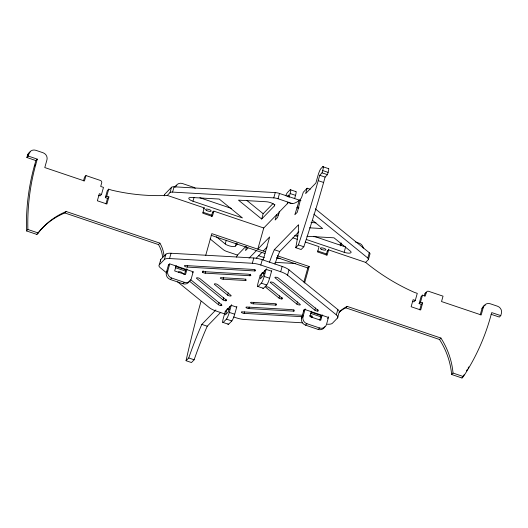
<?xml version="1.0" encoding="UTF-8"?>
<svg xmlns="http://www.w3.org/2000/svg" width="528" height="528" viewBox="0 0 528 528"><rect width="100%" height="100%" fill="white"/><g stroke="black" fill="none" stroke-linecap="round" stroke-linejoin="round"><path stroke-width="0.79" d="M26.875 157.502L28.268 156.064L37.277 159.139L35.884 160.578L26.875 157.502L27.522 155.206A5.782 5.425 44.1 0 1 30.155 151.998M28.268 156.064L28.915 153.767A5.782 5.425 44.1 0 1 35.812 150.302L43.025 152.737A5.782 5.425 44.1 0 1 46.946 159.859L44.781 167.567L84.454 180.965L85.972 175.58L100.393 180.457A1.927 1.808 44.1 0 1 101.706 182.827L100.69 186.443L103.481 187.387L101.495 194.449L100.102 195.888L98.657 195.4M164.03 256.139A29.687 27.845 44.1 0 0 159.925 243.164L66.218 211.517L64.819 212.956A75.847 71.148 44.1 0 0 36.848 234.419L26.479 230.921A235.237 220.658 44.1 0 1 34.366 165.957L35.884 160.578M26.479 230.921L27.872 229.482A235.237 220.658 44.1 0 1 35.765 164.518L37.277 159.139M83.49 180.866L84.572 177.019L85.972 175.58M105.329 197.65L106.729 196.211L108.893 196.944L107.494 198.383L105.329 197.65L107.316 190.595L108.709 189.156L111.507 190.1A201.67 189.169 44.1 0 0 167.277 195.406L204.303 207.913L202.811 213.206L212.368 216.434L213.86 211.141L263.756 227.99L257.803 249.163L269.669 236.94L263.274 259.684M106.729 196.211L108.709 189.156M105.95 203.874L107.494 198.383M108.893 196.944L106.907 204.006L97.35 200.779L99.337 193.717L101.495 194.449M164.201 195.895L164.624 194.383L171.508 187.288A5.782 1.789 15.7 0 1 174.082 186.806L275.266 192.588A5.782 1.789 15.7 0 1 279.497 193.459L300.082 200.409M167.152 195.538L170.023 192.581L171.508 187.288M170.023 192.581A5.782 1.789 15.7 0 1 172.59 192.1L174.082 186.806M166.815 273.055L160.472 267.901A11.563 3.571 15.7 0 1 159.278 264.799L160.763 259.505L165.898 254.212A11.563 3.571 15.7 0 1 171.039 253.249L253.81 257.981A11.563 3.571 15.7 0 1 262.277 259.723L282.163 266.435A11.563 3.571 15.7 0 1 289.001 269.861L337.821 309.573A11.563 3.571 15.7 0 1 339.022 312.682L337.531 317.975L332.402 323.261A11.563 3.571 15.7 0 1 327.261 324.225M159.278 264.799L164.406 259.505L165.898 254.212M164.406 259.505A11.563 3.571 15.7 0 1 169.547 258.542L171.039 253.249M189.578 280.955A5.782 5.425 44.1 0 1 182.919 283.747L170.293 279.484A5.782 5.425 44.1 0 1 166.373 272.369L168.544 264.647M166.373 272.369L167.772 270.93L169.726 263.98M192.971 201.221A5.782 1.789 15.7 0 1 188.839 198.647A5.782 1.789 15.7 0 1 191.532 197.472L219.239 199.056L242.431 217.925L192.971 201.221L194.033 197.439M176.194 265.538L174.676 270.943L185.5 274.593L187.018 269.194M184.536 274.487L185.836 269.861L186.767 268.897M187.209 267.089L254.582 270.937A1.927 0.594 15.7 0 0 255.242 270.257A1.927 0.594 15.7 0 0 252.688 269.399L185.315 265.544A1.927 0.594 15.7 0 0 184.661 266.224A1.927 0.594 15.7 0 0 187.209 267.089L187.631 265.571M193.169 271.894L191.215 278.843A5.782 5.425 44.1 0 1 184.318 282.308L182.919 283.747M211.398 216.361L212.678 211.82M205.649 255.598L211.82 233.633L265.577 251.79M202.693 272.316A1.927 0.594 15.7 0 1 203.353 271.636L248.041 274.19A1.927 0.594 15.7 0 1 250.589 275.048A1.927 0.594 15.7 0 1 249.929 275.728L205.24 273.174A1.927 0.594 15.7 0 1 202.693 272.316L203.115 270.805M205.24 273.174L205.669 271.663M237.666 243.778L235.448 246.061A5.782 1.789 15.7 0 1 230.822 246.266A5.782 1.789 15.7 0 1 225.225 243.962L226.288 240.181M223.093 279.206L245.329 280.474A1.927 0.594 15.7 0 0 245.982 279.8A1.927 0.594 15.7 0 0 243.434 278.936L221.206 277.669A1.927 0.594 15.7 0 0 220.546 278.342A1.927 0.594 15.7 0 0 223.093 279.206L223.522 277.695M190.733 279.741L221.641 304.88A1.927 0.594 15.7 0 1 220.981 305.56A1.927 0.594 15.7 0 1 218.434 304.702L219.074 302.432M235.448 246.061L236.3 243.038M220.981 305.56L221.41 304.049M223.087 299.904L196.726 278.467A1.927 0.594 15.7 0 1 197.386 277.787A1.927 0.594 15.7 0 1 199.934 278.645L226.294 300.089A1.927 0.594 15.7 0 1 225.634 300.769A1.927 0.594 15.7 0 1 223.087 299.904L223.72 297.64M225.634 300.769L226.063 299.257M227.693 295.159L214.579 284.493A1.927 0.594 15.7 0 1 215.233 283.813A1.927 0.594 15.7 0 1 217.787 284.678L230.901 295.343A1.927 0.594 15.7 0 1 230.241 296.023A1.927 0.594 15.7 0 1 227.693 295.159L228.327 292.888M225.416 310.906L223.245 318.622A5.782 0.911 -71.3 0 0 223.153 322.483L228.565 324.304L231.818 320.951A5.782 0.911 -71.3 0 0 234.703 314.219L236.874 306.497M226.987 309.421L225.469 314.827L228.261 311.949L229.779 306.55M246.602 246.748L245.54 250.529L248.002 247.988M223.153 322.483L226.413 319.123A5.782 0.911 -71.3 0 0 229.297 312.391L231.462 304.669M261.683 219.028L274.441 205.874A5.782 1.789 15.7 0 0 272.389 203.419A5.782 1.789 15.7 0 0 266.191 201.742L238.484 200.158L261.683 219.028L263.168 213.728L273.154 203.438M245.329 280.474L245.751 278.962M169.547 258.542L252.318 263.274L253.81 257.981M249.929 275.728L250.358 274.217M172.59 192.1L273.775 197.881L275.266 192.588M254.582 270.937L255.011 269.425M303.026 315.308L242.227 311.837A1.927 0.594 15.7 0 0 241.567 312.51A1.927 0.594 15.7 0 0 244.121 313.375L244.543 311.863M274.441 205.874L274.864 204.362M273.775 197.881A5.782 1.789 15.7 0 1 278.012 198.752L279.497 193.459M252.318 263.274A11.563 3.571 15.7 0 1 260.786 265.016L262.277 259.723M248.774 308.576L293.456 311.131A1.927 0.594 15.7 0 0 294.116 310.457A1.927 0.594 15.7 0 0 291.568 309.593L246.88 307.039A1.927 0.594 15.7 0 0 246.22 307.718A1.927 0.594 15.7 0 0 248.774 308.576L249.196 307.065M278.177 215.246L276.626 214.724L275.141 220.018L277.609 217.477L279.305 211.431M260.304 274.949L258.139 282.665A5.782 0.911 -71.3 0 0 258.04 286.526L263.452 288.347L266.713 284.995A5.782 0.911 -71.3 0 0 269.597 278.263L271.762 270.541M253.374 303.831L275.603 305.105A1.927 0.594 15.7 0 0 276.263 304.425A1.927 0.594 15.7 0 0 273.715 303.567L251.486 302.293A1.927 0.594 15.7 0 0 250.826 302.973A1.927 0.594 15.7 0 0 253.374 303.831L253.803 302.32M261.881 273.471L260.357 278.87L263.149 275.999L264.667 270.593M258.04 286.526L261.301 283.166A5.782 0.911 -71.3 0 0 264.185 276.434L266.356 268.712M288.295 196.528L288.73 194.984L287.054 196.713M287.252 203.782L287.694 202.204M289.021 197.485L290.129 193.545A5.782 0.911 -71.3 0 0 290.222 189.691L287.43 192.568A5.782 0.911 -71.3 0 0 285.74 195.776M294.65 198.521L295.535 195.373A5.782 0.911 -71.3 0 0 295.799 191.374M300.927 200.567L299.383 200.046L294.855 214.738L297.323 212.197L300.736 198.66L301.455 197.914L303.296 192.238L307.151 188.219L310.246 189.262M337.531 317.975A11.563 3.571 15.7 0 0 336.336 314.866L287.509 275.161A11.563 3.571 15.7 0 0 280.678 271.729L282.163 266.435M307.151 188.219L305.639 193.598L315.876 183.051L318.041 175.342A5.782 0.911 -71.3 0 1 320.925 168.61L322.786 166.696L328.198 168.524A5.782 0.911 -71.3 0 1 328.106 172.379L327.459 174.676L325.123 177.098L323.611 182.483A235.237 36.927 -71.3 0 1 303.811 246.761L301.132 249.52L295.726 247.691A75.847 11.906 -71.3 0 0 298.492 224.783L274.316 249.698A29.687 4.66 -71.3 0 0 269.518 262.165M275.603 305.105L276.032 303.593M279.022 298.089L265.907 287.43A1.927 0.594 15.7 0 1 266.567 286.75A1.927 0.594 15.7 0 1 269.115 287.608L282.229 298.274A1.927 0.594 15.7 0 1 281.576 298.954A1.927 0.594 15.7 0 1 279.022 298.089L279.662 295.825M287.509 275.161L289.001 269.861M281.576 298.954L281.998 297.442M295.726 247.691L298.399 244.933A235.237 36.927 -71.3 0 0 318.199 180.655L319.711 175.276L322.047 172.847L322.694 170.551A5.782 0.911 -71.3 0 0 322.786 166.696M293.456 311.131L293.885 309.619M296.875 304.121L270.514 282.678A1.927 0.594 15.7 0 1 271.174 282.005A1.927 0.594 15.7 0 1 273.722 282.863L300.082 304.306A1.927 0.594 15.7 0 1 299.422 304.979A1.927 0.594 15.7 0 1 296.875 304.121L297.515 301.851M303.838 282.077L307.804 267.96L309.203 266.521L277.259 255.737M304.57 282.995L309.203 266.521M324.832 326.634A5.782 5.425 44.1 0 1 318.173 329.426L305.547 325.162A5.782 5.425 44.1 0 1 301.627 318.041L304.036 309.474M301.627 318.041L303.026 316.602L305.191 308.887M326.165 255.116L327.439 250.582M328.838 249.143L327.136 255.189L317.579 251.962L319.064 246.668L305.237 242.002M311.447 311.216L309.929 316.615L320.747 320.272L322.271 314.866M311.916 315.711L311.494 317.222A1.927 0.594 15.7 0 0 312.147 316.543A1.927 0.594 15.7 0 0 309.599 315.685M314.906 310.213L275.167 277.886A1.927 0.594 15.7 0 1 275.827 277.207A1.927 0.594 15.7 0 1 278.375 278.071L318.12 310.391A1.927 0.594 15.7 0 1 317.46 311.071A1.927 0.594 15.7 0 1 314.906 310.213L315.546 307.943M317.46 311.071L317.882 309.56M319.79 320.166L321.09 315.533L311.045 312.14M340.679 245.857L341.273 243.738M306.273 239.481L344.137 252.272L345.629 246.979L313.942 236.28M328.634 316.8L326.469 324.522A5.782 5.425 44.1 0 1 319.565 327.987L318.173 329.426M336.336 314.866L337.821 309.573M365.521 262.528L368.392 259.571A5.782 1.789 15.7 0 0 367.792 258.02L369.283 252.727L315.308 208.831M368.392 259.571L369.877 254.278A5.782 1.789 15.7 0 0 369.283 252.727M412.447 301.369L413.893 301.858L415.285 300.419L417.272 293.357L414.473 292.413A201.67 189.169 44.1 0 1 365.647 262.403L328.627 249.896L327.228 251.335M419.12 303.62L420.512 302.181L422.677 302.914L421.285 304.352L419.12 303.62L421.106 296.564L422.499 295.126L425.297 296.069L426.314 292.453A1.927 1.808 44.1 0 1 428.611 291.298L443.038 296.168L441.527 301.547L481.199 314.945L483.364 307.237A5.782 5.425 44.1 0 1 490.261 303.772L497.475 306.207A5.782 5.425 44.1 0 1 501.402 313.328L500.755 315.625L499.356 317.064L491.086 314.299M420.512 302.181L422.499 295.126M419.74 309.844L421.285 304.352M424.307 296.056L424.915 293.891L426.314 292.453M422.677 302.914L420.697 309.969L411.14 306.742L413.12 299.686L415.285 300.419M480.236 314.846L481.972 308.675A5.782 5.425 44.1 0 1 485.265 305.191M27.522 155.206L28.915 153.767M34.366 165.957L35.765 164.518M36.848 234.419L38.24 232.98A75.847 71.148 44.1 0 1 66.218 211.517M162.631 257.578A29.687 27.845 44.1 0 0 158.532 244.603L159.925 243.164M203.372 208.87L204.303 207.913M212.461 212.579L213.86 211.141M168.359 265.307L169.752 263.868L193.195 271.788L192.265 272.745M170.293 279.484L171.692 278.051L184.318 282.308M245.936 246.358L237.475 255.077A201.67 31.654 -71.3 0 1 236.326 257.11M263.333 228.426L276.626 214.724M279.094 212.183L288.644 202.343A201.67 31.654 -71.3 0 0 298.663 200.792L299.383 200.046M249.064 258.172L256.41 250.602M256.172 258.251L261.822 252.43M263.215 250.991L267.168 246.919M220.737 312.319L207.247 326.225A75.847 11.906 -71.3 0 0 194.139 359.786L191.466 362.538L186.054 360.71L188.734 357.958A75.847 11.906 -71.3 0 1 201.835 324.397L215.893 309.91M274.93 263.993A29.687 4.66 -71.3 0 1 279.728 251.526L298.841 231.825M225.232 311.566L231.277 305.336L236.689 307.157M260.119 275.609L266.165 269.379L271.577 271.207M341.477 243.032L340.078 244.471A5.782 5.425 44.1 0 1 340.646 243.164M303.613 310.985L305.006 309.547L328.449 317.46L327.518 318.424M305.547 325.162L306.946 323.723L319.565 327.987M339.431 312.028A29.687 27.845 44.1 0 1 345.807 307.844L347.206 306.405L440.92 338.052A75.847 71.148 44.1 0 1 453.017 373.052L463.386 376.556A235.237 220.658 44.1 0 0 490.215 317.995L491.726 312.609L500.755 315.625M463.386 376.556L461.993 377.995L451.625 374.491A75.847 71.148 44.1 0 0 439.52 339.491L440.92 338.052M481.972 308.675L483.364 307.237M451.625 374.491L453.017 373.052M311.025 222.539L315.942 222.816M309.54 227.832L322.648 228.578L312.589 220.4M297.957 235.759L294.677 235.567L297.772 236.61M306.966 236.273L334 237.818L350.348 251.11A5.782 1.789 15.7 0 1 349.998 253.07A5.782 1.789 15.7 0 1 344.137 252.272M276.745 258.159L280.005 258.344M275.029 262.357L295.594 263.531M244.121 313.375L302.452 316.708M302.676 322.819L244.49 319.499A11.563 3.571 15.7 0 1 236.023 317.757L233.726 316.978M322.694 170.551L328.106 172.379M322.047 172.847L327.459 174.676M319.711 175.276L325.123 177.098M318.199 180.655L323.611 182.483M290.994 189.948L295.627 191.519M290.129 193.545L295.535 195.373M278.012 198.752L292.512 203.65M297.403 207.108L298.947 207.629M296.842 207.682L298.386 208.204M355.331 241.91L359.192 243.217A5.782 5.425 44.1 0 1 363.271 248.173M199.868 197.756L231.554 208.454M292.948 237.851L297.554 239.402M202.844 212.197L212.124 215.325M317.691 250.978L326.192 253.849M298.399 244.933L303.811 246.761M274.316 249.698L279.728 251.526M211.2 235.336L264.957 253.493M276.646 257.44L307.804 267.96M237.514 255.09L226.842 251.486A5.782 1.789 15.7 0 1 223.423 249.77L210.091 238.927M260.786 265.016L280.678 271.729M262.093 272.699L264.416 273.478M264.185 276.434L269.597 278.263M64.819 212.956L158.532 244.603M345.807 307.844L439.52 339.491M261.301 283.166L266.713 284.995M175.791 266.462L185.836 269.861M175.388 267.683L185.552 271.115M310.642 313.361L321.585 317.051M27.872 229.482L38.24 232.98M227.205 308.656L229.528 309.434M229.297 312.391L234.703 314.219M224.545 313.883L216.13 311.038A11.563 3.571 15.7 0 1 209.299 307.613L177.593 281.827M226.413 319.123L231.818 320.951M201.835 324.397L207.247 326.225M188.734 357.958L194.139 359.786M313.823 214.124L367.792 258.02M246.873 200.475L263.168 213.728M216.427 236.801L225.225 243.962M183.79 274.098L181.903 272.56A1.927 0.594 15.7 0 0 179.348 271.696A1.927 0.594 15.7 0 0 178.688 272.375M189.413 281.101L218.434 304.702M160.644 261.149A11.563 3.571 15.7 0 1 160.763 259.505M278.612 214.533A2.891 0.891 15.7 0 1 279.147 213.213M264.343 257.407A5.782 1.789 15.7 0 1 258.331 255.38M164.505 195.07A5.782 1.789 15.7 0 1 164.624 194.383M424.915 293.891A1.927 1.808 44.1 0 1 426.248 292.664M195.241 188.291A5.782 5.425 44.1 0 0 193.281 187.189L182.464 183.533A5.782 5.425 44.1 0 0 175.567 186.998M171.692 278.051A5.782 5.425 44.1 0 1 167.772 270.93M306.946 323.723A5.782 5.425 44.1 0 1 303.026 316.602M339.253 312.101A29.687 27.845 44.1 0 1 347.206 306.405M468.824 366.901A235.237 220.658 44.1 0 1 468.059 368.227M467.28 369.554A235.237 220.658 44.1 0 1 466.495 370.867M464.072 374.781A235.237 220.658 44.1 0 1 461.993 377.995M174.735 187.13A5.782 5.425 44.1 0 1 176.807 185.229M228.565 324.304A5.782 0.911 -71.3 0 1 228.017 323.776M263.452 288.347A5.782 0.911 -71.3 0 1 262.911 288.13M186.054 360.71A235.237 36.927 -71.3 0 1 200.977 301.468M321.189 249.17A2.891 0.891 15.7 0 0 325.855 249.916A2.891 0.891 15.7 0 0 322.397 247.922A2.891 0.891 15.7 0 0 321.189 249.17M206.422 210.408A2.891 0.891 15.7 0 0 211.088 211.16A2.891 0.891 15.7 0 0 207.636 209.167A2.891 0.891 15.7 0 0 206.422 210.408"/></g></svg>
